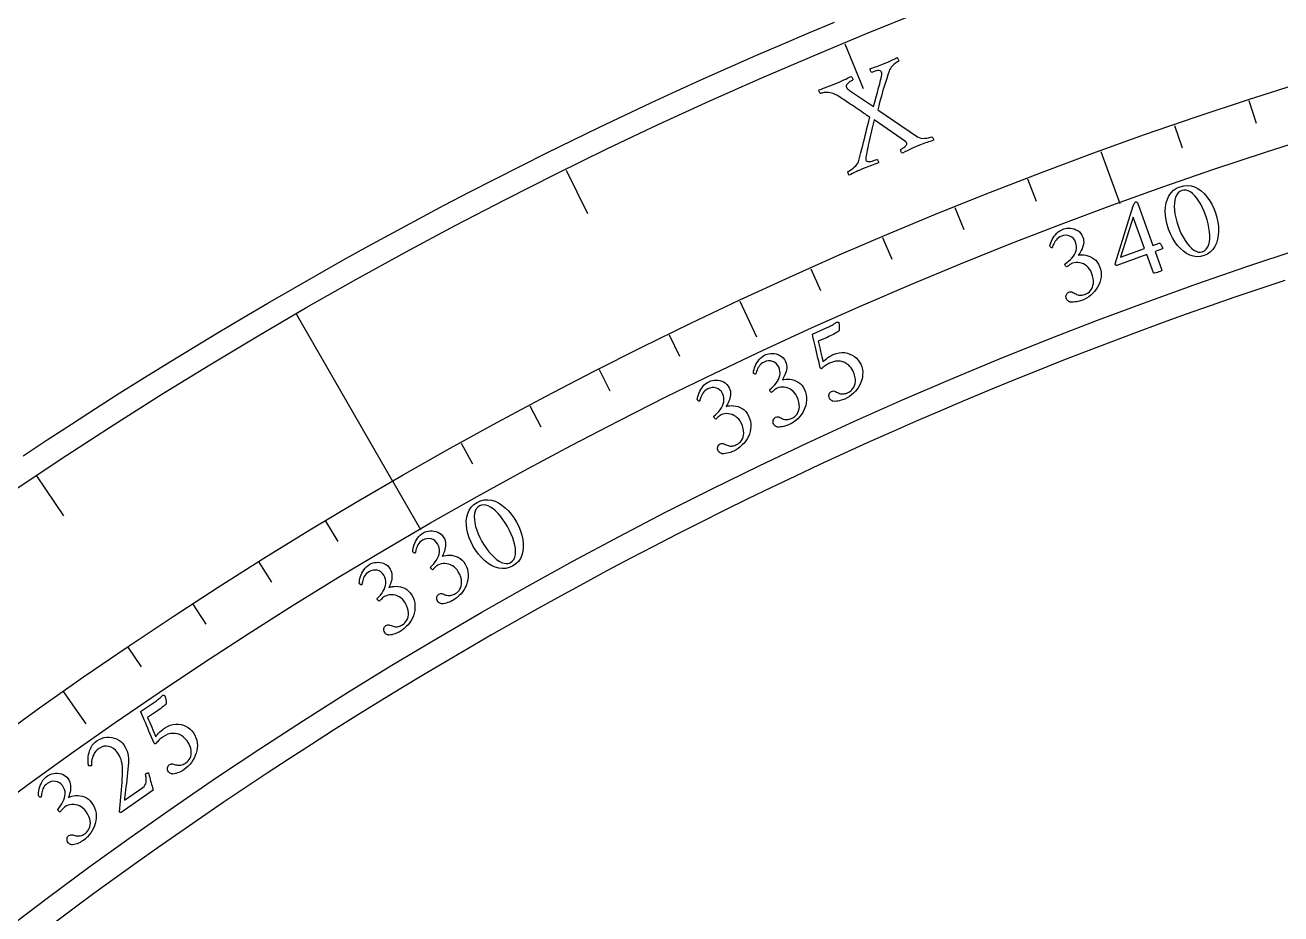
# Model space of a CAD drawing. Header units: millimetres. Extents: x -60 to 60, y -60 to 77.
# Drawn here: x -33.31 to -17.27, y 44.04 to 55.39 of the extents above; entities that cross this region are included whole.
import ezdxf

# ---------------------------------------------------------------- set-up
doc = ezdxf.new("R2010")
doc.units = ezdxf.units.MM
for name, color, linetype in [('CUT_INNER', 6, 'Continuous'), ('CUT_OUTER', 1, 'Continuous'), ('ENGRAVE', 7, 'Continuous'), ('ENGRAVE_FINE', 8, 'Continuous'), ('TEXT', 5, 'Continuous')]:
    doc.layers.add(name, color=color, linetype=linetype)

msp = doc.modelspace()

# ---------------------------------------------------------------- linework, layer by layer
at = {"layer": 'CUT_INNER'}
msp.add_lwpolyline([(-17.2211, 52.1291), (-17.5407, 52.0224), (-17.8595, 51.9138), (-18.1777, 51.8033), (-18.4953, 51.6908), (-18.8121, 51.5763), (-19.1282, 51.4599), (-19.4436, 51.3416), (-19.7582, 51.2213), (-20.0722, 51.0991), (-20.3853, 50.975), (-20.6977, 50.8489), (-21.0093, 50.721), (-21.3201, 50.5911), (-21.6302, 50.4594), (-21.9394, 50.3257), (-22.2477, 50.1901), (-22.5553, 50.0527), (-22.862, 49.9133), (-23.1678, 49.7721), (-23.4728, 49.629), (-23.7769, 49.4841), (-24.08, 49.3372), (-24.3823, 49.1885), (-24.6837, 49.038), (-24.9841, 48.8856), (-25.2836, 48.7314), (-25.5821, 48.5754), (-25.8797, 48.4175), (-26.1763, 48.2578), (-26.4719, 48.0962), (-26.7665, 47.9329), (-27.0601, 47.7678), (-27.3527, 47.6008), (-27.6443, 47.4321), (-27.9348, 47.2616), (-28.2242, 47.0893), (-28.5126, 46.9152), (-28.8, 46.7394), (-29.0862, 46.5618), (-29.3714, 46.3825), (-29.6554, 46.2014), (-29.9383, 46.0185), (-30.2201, 45.834), (-30.5008, 45.6477), (-30.7803, 45.4597), (-31.0587, 45.27), (-31.3359, 45.0785), (-31.6119, 44.8854), (-31.8867, 44.6906), (-32.1603, 44.4941), (-32.4327, 44.2959), (-32.7039, 44.0961), (-32.9738, 43.8946)], dxfattribs=at)
at = {"layer": 'CUT_OUTER'}
msp.add_lwpolyline([(-33.3342, 49.8882), (-33.0275, 50.0918), (-32.7195, 50.2935), (-32.4103, 50.4933), (-32.0999, 50.6912), (-31.7882, 50.8872), (-31.4754, 51.0813), (-31.1614, 51.2735), (-30.8462, 51.4637), (-30.5298, 51.652), (-30.2123, 51.8384), (-29.8937, 52.0228), (-29.5739, 52.2052), (-29.253, 52.3857), (-28.931, 52.5642), (-28.608, 52.7407), (-28.2838, 52.9153), (-27.9586, 53.0878), (-27.6323, 53.2584), (-27.305, 53.4269), (-26.9767, 53.5935), (-26.6473, 53.758), (-26.317, 53.9205), (-25.9856, 54.0809), (-25.6533, 54.2394), (-25.32, 54.3957), (-24.9858, 54.5501), (-24.6506, 54.7024), (-24.3145, 54.8526), (-23.9775, 55.0007), (-23.6395, 55.1468), (-23.3007, 55.2908), (-22.9742, 55.4273)], dxfattribs=at)
at = {"layer": 'ENGRAVE'}
for points in [[(-19.5723, 53.7745), (-19.3305, 53.1102)], [(-24.1846, 51.864), (-23.9712, 51.4064)], [(-28.6128, 49.5588), (-29.847, 51.6965)], [(-28.6128, 49.5588), (-28.2594, 48.9467)], [(-32.8233, 46.8765), (-32.5337, 46.4629)]]:
    msp.add_lwpolyline(points, dxfattribs=at)
for radius in [59.694, 57.2256, 57.2256, 56.5187, 55.206]:
    msp.add_circle((0, 0), radius, dxfattribs=at)
at = {"layer": 'ENGRAVE_FINE'}
for points in [[(-22.8439, 55.1501), (-22.6078, 54.5799)], [(-17.6837, 54.4248), (-17.5901, 54.1367)], [(-18.6308, 54.1079), (-18.5322, 53.8214)], [(-26.402, 53.5379), (-26.129, 52.9845)], [(-20.5078, 53.4247), (-20.3993, 53.1419)], [(-21.4371, 53.0587), (-21.3236, 52.7778)], [(-22.3598, 52.6764), (-22.2415, 52.3976)], [(-23.2757, 52.2782), (-23.1525, 52.0014)], [(-25.0861, 51.434), (-24.9533, 51.1617)], [(-25.9799, 50.9884), (-25.8423, 50.7185)], [(-26.8658, 50.5272), (-26.7236, 50.2597)], [(-27.7435, 50.0506), (-27.5967, 49.7857)], [(-33.1642, 49.6337), (-32.8214, 49.1206)], [(-29.4734, 49.0519), (-29.3173, 48.7922)], [(-30.3249, 48.5301), (-30.1644, 48.2732)], [(-31.1673, 47.9934), (-31.0023, 47.7394)], [(-32.0001, 47.4422), (-31.8307, 47.191)]]:
    msp.add_lwpolyline(points, dxfattribs=at)
at = {"layer": 'TEXT'}
for points in [[(-22.9643, 54.6404), (-22.9351, 54.6529), (-22.9072, 54.6651), (-22.8808, 54.6771), (-22.8556, 54.6888), (-22.8313, 54.7004), (-22.8071, 54.7117), (-22.7831, 54.7229), (-22.7593, 54.7338), (-22.7561, 54.7303), (-22.7527, 54.725), (-22.749, 54.7179), (-22.745, 54.709), (-22.7418, 54.7002), (-22.7405, 54.6935), (-22.7411, 54.689), (-22.7435, 54.6865), (-22.7499, 54.6835), (-22.7576, 54.6794), (-22.7665, 54.6742), (-22.7767, 54.6679), (-22.7871, 54.6607), (-22.7967, 54.6528), (-22.8056, 54.6443), (-22.8137, 54.6351), (-22.8199, 54.6255), (-22.8231, 54.6156), (-22.8232, 54.6053), (-22.8203, 54.5948), (-22.8149, 54.5856), (-22.8065, 54.576), (-22.7951, 54.566), (-22.7805, 54.5556), (-22.4748, 54.3478), (-22.4586, 54.4104), (-22.4425, 54.4712), (-22.4266, 54.5302), (-22.4109, 54.5875), (-22.3966, 54.6405), (-22.3848, 54.687), (-22.3756, 54.7269), (-22.3691, 54.7601), (-22.3685, 54.7651), (-22.3685, 54.77), (-22.369, 54.7746), (-22.37, 54.7789), (-22.3711, 54.7828), (-22.372, 54.7858), (-22.3727, 54.7879), (-22.3732, 54.7892), (-22.3769, 54.7946), (-22.3832, 54.7995), (-22.3922, 54.8037), (-22.4039, 54.8073), (-22.4196, 54.8085), (-22.4405, 54.8053), (-22.4667, 54.7978), (-22.4982, 54.7859), (-22.5013, 54.7869), (-22.5046, 54.7903), (-22.5084, 54.796), (-22.5125, 54.8041), (-22.5163, 54.8128), (-22.519, 54.8204), (-22.5206, 54.8269), (-22.5212, 54.8322), (-22.497, 54.8403), (-22.4743, 54.8479), (-22.4529, 54.855), (-22.4329, 54.8617), (-22.4133, 54.8684), (-22.3928, 54.8759), (-22.3715, 54.8841), (-22.3494, 54.8929), (-22.319, 54.9055), (-22.2913, 54.9175), (-22.2663, 54.9288), (-22.2439, 54.9395), (-22.2237, 54.9495), (-22.2054, 54.9585), (-22.1888, 54.9665), (-22.1741, 54.9735), (-22.171, 54.9702), (-22.1677, 54.9655), (-22.1642, 54.9595), (-22.1606, 54.9521), (-22.1576, 54.9443), (-22.1562, 54.9371), (-22.1564, 54.9305), (-22.1581, 54.9244), (-22.1626, 54.9223), (-22.1692, 54.9187), (-22.178, 54.9137), (-22.189, 54.9071), (-22.2012, 54.8991), (-22.2135, 54.8896), (-22.2259, 54.8786), (-22.2384, 54.866), (-22.2503, 54.8521), (-22.2607, 54.8366), (-22.2697, 54.8197), (-22.2772, 54.8014), (-22.2924, 54.7535), (-22.3067, 54.7088), (-22.3199, 54.6675), (-22.3321, 54.6293), (-22.3437, 54.5928), (-22.3548, 54.5563), (-22.3654, 54.5196), (-22.3757, 54.4828), (-22.3861, 54.4443), (-22.3973, 54.4024), (-22.4092, 54.357), (-22.4218, 54.3082), (-21.912, 53.964), (-21.8924, 53.9533), (-21.8708, 53.9462), (-21.8472, 53.9429), (-21.8214, 53.9432), (-21.7955, 53.9461), (-21.7714, 53.9505), (-21.7491, 53.9563), (-21.7285, 53.9635), (-21.7248, 53.9603), (-21.7212, 53.9554), (-21.7178, 53.9488), (-21.7145, 53.9404), (-21.7117, 53.9321), (-21.7097, 53.9256), (-21.7086, 53.9209), (-21.7083, 53.918), (-21.7319, 53.9103), (-21.7538, 53.9032), (-21.774, 53.8967), (-21.7925, 53.8907), (-21.8111, 53.8844), (-21.8314, 53.8771), (-21.8534, 53.8688), (-21.8771, 53.8593), (-21.9095, 53.846), (-21.9396, 53.8331), (-21.9675, 53.8209), (-21.993, 53.8092), (-22.0185, 53.7973), (-22.0461, 53.7843), (-22.0758, 53.7704), (-22.1076, 53.7555), (-22.1121, 53.7584), (-22.1165, 53.7633), (-22.1208, 53.7702), (-22.1249, 53.7791), (-22.128, 53.7879), (-22.1294, 53.7946), (-22.1288, 53.7991), (-22.1265, 53.8015), (-22.1209, 53.8042), (-22.1141, 53.808), (-22.106, 53.8132), (-22.0966, 53.8196), (-22.0869, 53.8268), (-22.0778, 53.8347), (-22.0692, 53.8432), (-22.0613, 53.8523), (-22.055, 53.8614), (-22.0514, 53.87), (-22.0504, 53.8782), (-22.0521, 53.8858), (-22.053, 53.8875), (-22.0543, 53.8895), (-22.056, 53.8916), (-22.0582, 53.8938), (-22.0606, 53.896), (-22.063, 53.8979), (-22.0653, 53.8994), (-22.0677, 53.9005), (-22.4681, 54.1775), (-22.4764, 54.1454), (-22.4849, 54.1117), (-22.4935, 54.0763), (-22.5022, 54.0393), (-22.5109, 54.0016), (-22.5194, 53.9645), (-22.5278, 53.9277), (-22.5359, 53.8914), (-22.5435, 53.8564), (-22.5503, 53.8237), (-22.5564, 53.7932), (-22.5617, 53.765), (-22.5663, 53.74), (-22.5699, 53.7192), (-22.5726, 53.7026), (-22.5745, 53.6902), (-22.5747, 53.688), (-22.5748, 53.6853), (-22.5751, 53.6821), (-22.5753, 53.6784), (-22.5753, 53.6744), (-22.5748, 53.6704), (-22.5738, 53.6663), (-22.5724, 53.6622), (-22.5676, 53.6558), (-22.5595, 53.651), (-22.548, 53.6481), (-22.5333, 53.6469), (-22.5147, 53.6483), (-22.4919, 53.6534), (-22.4648, 53.662), (-22.4335, 53.6742), (-22.4297, 53.6711), (-22.4257, 53.6664), (-22.4217, 53.66), (-22.4175, 53.652), (-22.414, 53.644), (-22.4118, 53.6376), (-22.4108, 53.6328), (-22.4111, 53.6297), (-22.4339, 53.622), (-22.4568, 53.6142), (-22.4799, 53.6061), (-22.5031, 53.5979), (-22.5263, 53.5894), (-22.5491, 53.5807), (-22.5716, 53.5718), (-22.5937, 53.5626), (-22.6235, 53.5499), (-22.6508, 53.5378), (-22.6758, 53.5263), (-22.6984, 53.5154), (-22.7201, 53.5048), (-22.742, 53.4938), (-22.7644, 53.4825), (-22.7871, 53.471), (-22.7903, 53.4751), (-22.7933, 53.4806), (-22.7961, 53.4876), (-22.7987, 53.496), (-22.8008, 53.5042), (-22.8023, 53.5106), (-22.8031, 53.5153), (-22.8033, 53.5182), (-22.7985, 53.5206), (-22.7907, 53.5252), (-22.7798, 53.532), (-22.7659, 53.5408), (-22.7504, 53.5515), (-22.7348, 53.5637), (-22.7191, 53.5774), (-22.7033, 53.5925), (-22.6888, 53.6087), (-22.6771, 53.6255), (-22.6682, 53.643), (-22.6621, 53.661), (-22.6489, 53.7119), (-22.6363, 53.7606), (-22.6245, 53.807), (-22.6133, 53.8512), (-22.6026, 53.8943), (-22.592, 53.9375), (-22.5815, 53.9807), (-22.5711, 54.024), (-22.5604, 54.0682), (-22.5491, 54.1143), (-22.5373, 54.1621), (-22.5248, 54.2117), (-22.541, 54.2233), (-22.5593, 54.2361), (-22.5797, 54.2501), (-22.6021, 54.2652), (-22.6258, 54.2811), (-22.6499, 54.2975), (-22.6745, 54.3142), (-22.6995, 54.3314), (-22.7243, 54.3485), (-22.7484, 54.3649), (-22.7718, 54.3806), (-22.7943, 54.3957), (-22.8156, 54.4098), (-22.8348, 54.4226), (-22.852, 54.434), (-22.8672, 54.4442), (-22.8796, 54.4524), (-22.8885, 54.4583), (-22.8938, 54.4619), (-22.8956, 54.4631), (-22.9171, 54.4777), (-22.9375, 54.4903), (-22.9565, 54.5007), (-22.9743, 54.509), (-22.992, 54.5156), (-23.0105, 54.5212), (-23.0299, 54.5257), (-23.0502, 54.529), (-23.0639, 54.5304), (-23.0779, 54.5305), (-23.0923, 54.5295), (-23.107, 54.5271), (-23.121, 54.5242), (-23.1331, 54.5212), (-23.1433, 54.5181), (-23.1517, 54.5149), (-23.1551, 54.5149), (-23.1588, 54.5177), (-23.1626, 54.5233), (-23.1667, 54.5318), (-23.1701, 54.5409), (-23.172, 54.5488), (-23.1723, 54.5554), (-23.1712, 54.5607), (-23.142, 54.5721), (-23.115, 54.5824), (-23.0901, 54.5916), (-23.0674, 54.5999), (-23.0447, 54.6082), (-23.0199, 54.6177), (-22.9931, 54.6285), (-22.9643, 54.6404)], [(-18.5609, 53.3255), (-18.5127, 53.338), (-18.4656, 53.3417), (-18.4198, 53.3365), (-18.3752, 53.3224), (-18.3325, 53.3007), (-18.2921, 53.2725), (-18.254, 53.238), (-18.2184, 53.197), (-18.1857, 53.1509), (-18.1566, 53.101), (-18.131, 53.0472), (-18.1089, 52.9896), (-18.0911, 52.9304), (-18.0786, 52.8722), (-18.0712, 52.8148), (-18.069, 52.7583), (-18.0721, 52.704), (-18.0808, 52.6533), (-18.0951, 52.6061), (-18.1149, 52.5625), (-18.1406, 52.5238), (-18.1725, 52.4915), (-18.2105, 52.4655), (-18.2547, 52.4459), (-18.3004, 52.4342), (-18.3456, 52.4312), (-18.3903, 52.4369), (-18.4346, 52.4512), (-18.4776, 52.473), (-18.5184, 52.501), (-18.5571, 52.5352), (-18.5936, 52.5757), (-18.6273, 52.6213), (-18.6573, 52.6708), (-18.6838, 52.7242), (-18.7066, 52.7815), (-18.725, 52.8404), (-18.7382, 52.8985), (-18.7461, 52.9559), (-18.7488, 53.0124), (-18.746, 53.0667), (-18.7373, 53.1175), (-18.7228, 53.1648), (-18.7024, 53.2085), (-18.676, 53.2473), (-18.6437, 53.2797), (-18.6053, 53.3058), (-18.5609, 53.3255)], [(-18.5363, 53.2776), (-18.5631, 53.2646), (-18.5856, 53.2457), (-18.6037, 53.221), (-18.6176, 53.1904), (-18.6272, 53.1551), (-18.6329, 53.1162), (-18.6346, 53.0737), (-18.6324, 53.0275), (-18.6264, 52.9788), (-18.6166, 52.9287), (-18.6032, 52.8771), (-18.5861, 52.8241), (-18.5664, 52.7726), (-18.5447, 52.7242), (-18.521, 52.6791), (-18.4952, 52.6371), (-18.4683, 52.5992), (-18.4409, 52.5665), (-18.413, 52.539), (-18.3848, 52.5165), (-18.3568, 52.5003), (-18.3296, 52.4911), (-18.3033, 52.4891), (-18.2778, 52.4943), (-18.2497, 52.5079), (-18.2265, 52.5274), (-18.2083, 52.5528), (-18.195, 52.5842), (-18.1863, 52.6203), (-18.1816, 52.6601), (-18.181, 52.7036), (-18.1845, 52.7507), (-18.1916, 52.8002), (-18.2019, 52.8508), (-18.2154, 52.9024), (-18.2322, 52.9551), (-18.2516, 53.0072), (-18.2729, 53.0556), (-18.2959, 53.1004), (-18.3208, 53.1415), (-18.3468, 53.1782), (-18.3736, 53.2098), (-18.4009, 53.2363), (-18.4288, 53.2577), (-18.4567, 53.273), (-18.484, 53.2815), (-18.5105, 53.283), (-18.5363, 53.2776)], [(-19.13, 53.1287), (-19.1246, 53.13), (-19.1196, 53.1301), (-19.115, 53.1288), (-19.1108, 53.1261), (-19.1071, 53.1227), (-19.1041, 53.1191), (-19.1017, 53.1153), (-19.0998, 53.1112), (-18.9069, 52.5748), (-18.826, 52.6038), (-18.8222, 52.604), (-18.8179, 52.602), (-18.813, 52.5979), (-18.8075, 52.5916), (-18.8019, 52.5837), (-18.7968, 52.5749), (-18.7922, 52.5652), (-18.7879, 52.5545), (-18.7857, 52.5473), (-18.7843, 52.5409), (-18.7838, 52.5354), (-18.7841, 52.5307), (-18.8789, 52.4968), (-18.7932, 52.2585), (-18.7937, 52.2581), (-18.7951, 52.2568), (-18.7976, 52.2547), (-18.801, 52.2518), (-18.8069, 52.2479), (-18.8168, 52.2431), (-18.8308, 52.2373), (-18.8489, 52.2306), (-18.8704, 52.2236), (-18.8863, 52.2202), (-18.8966, 52.2204), (-18.9014, 52.2242), (-18.9861, 52.4581), (-19.3683, 52.3182), (-19.3724, 52.3193), (-19.3762, 52.321), (-19.3798, 52.3232), (-19.3831, 52.3261), (-19.3859, 52.3293), (-19.3883, 52.3323), (-19.3901, 52.3352), (-19.3914, 52.338), (-19.1583, 53.0791), (-19.1561, 53.085), (-19.1533, 53.0917), (-19.1501, 53.0994), (-19.1464, 53.1078), (-19.1424, 53.1158), (-19.1383, 53.1219), (-19.1342, 53.1262), (-19.13, 53.1287)], [(-19.1584, 52.9342), (-19.3192, 52.4247), (-19.0143, 52.5361)], [(-20.0464, 52.7865), (-20.028, 52.7921), (-20.0078, 52.7955), (-19.9857, 52.7967), (-19.9618, 52.7957), (-19.9373, 52.7921), (-19.9134, 52.7856), (-19.8901, 52.7763), (-19.8675, 52.764), (-19.8466, 52.7485), (-19.8287, 52.7295), (-19.8138, 52.707), (-19.8019, 52.6811), (-19.7954, 52.6595), (-19.7918, 52.6378), (-19.7913, 52.6159), (-19.7939, 52.5939), (-19.7987, 52.5723), (-19.8049, 52.5514), (-19.8127, 52.5314), (-19.822, 52.5121), (-19.8318, 52.4942), (-19.8414, 52.4779), (-19.8508, 52.4633), (-19.8599, 52.4503), (-19.8385, 52.4538), (-19.8154, 52.4549), (-19.7907, 52.4536), (-19.7643, 52.45), (-19.7375, 52.4437), (-19.7113, 52.4342), (-19.6859, 52.4215), (-19.6612, 52.4057), (-19.6383, 52.3864), (-19.6184, 52.3631), (-19.6015, 52.3358), (-19.5876, 52.3045), (-19.5768, 52.2699), (-19.5703, 52.2356), (-19.5681, 52.2016), (-19.5703, 52.1678), (-19.5763, 52.1348), (-19.5854, 52.1029), (-19.5977, 52.0721), (-19.6132, 52.0426), (-19.6314, 52.0145), (-19.6519, 51.9882), (-19.6748, 51.9636), (-19.7, 51.9409), (-19.7271, 51.9202), (-19.7554, 51.902), (-19.7851, 51.8862), (-19.8161, 51.8729), (-19.8301, 51.8681), (-19.8462, 51.8636), (-19.8643, 51.8594), (-19.8843, 51.8555), (-19.9051, 51.8526), (-19.9254, 51.8511), (-19.9452, 51.851), (-19.9645, 51.8525), (-19.9686, 51.8541), (-19.974, 51.8568), (-19.9806, 51.8606), (-19.9884, 51.8655), (-19.9962, 51.8713), (-20.0027, 51.8778), (-20.0079, 51.8851), (-20.0117, 51.893), (-20.016, 51.9072), (-20.0175, 51.9209), (-20.0164, 51.934), (-20.0126, 51.9466), (-20.0067, 51.9579), (-19.9993, 51.9672), (-19.9905, 51.9745), (-19.9802, 51.9797), (-19.9666, 51.9834), (-19.9535, 51.9838), (-19.9408, 51.981), (-19.9286, 51.975), (-19.9166, 51.9676), (-19.9048, 51.9609), (-19.8931, 51.9548), (-19.8816, 51.9493), (-19.868, 51.9443), (-19.8541, 51.941), (-19.8398, 51.9396), (-19.8251, 51.94), (-19.8105, 51.9418), (-19.7962, 51.9445), (-19.7825, 51.9481), (-19.7692, 51.9526), (-19.7517, 51.9607), (-19.7351, 51.9713), (-19.7193, 51.9845), (-19.7044, 52.0002), (-19.6913, 52.0185), (-19.6808, 52.0396), (-19.6731, 52.0634), (-19.6681, 52.0899), (-19.6667, 52.1192), (-19.6699, 52.1511), (-19.6776, 52.1858), (-19.69, 52.2233), (-19.7017, 52.2496), (-19.7159, 52.2731), (-19.7326, 52.2937), (-19.7518, 52.3115), (-19.7728, 52.3265), (-19.7947, 52.3386), (-19.8177, 52.3479), (-19.8417, 52.3543), (-19.866, 52.3576), (-19.8896, 52.3575), (-19.9127, 52.3541), (-19.9352, 52.3473), (-19.9462, 52.3426), (-19.957, 52.337), (-19.9675, 52.3305), (-19.9777, 52.3231), (-19.9873, 52.3158), (-19.9958, 52.3095), (-20.0031, 52.3042), (-20.0094, 52.2999), (-20.0153, 52.3043), (-20.0203, 52.3096), (-20.0245, 52.3159), (-20.0278, 52.323), (-20.0293, 52.3276), (-20.0303, 52.3316), (-20.0306, 52.335), (-20.0303, 52.3379), (-20.0062, 52.3551), (-19.9835, 52.3736), (-19.962, 52.3934), (-19.9417, 52.4145), (-19.9236, 52.4367), (-19.9086, 52.4598), (-19.8965, 52.4838), (-19.8875, 52.5087), (-19.8823, 52.5346), (-19.8818, 52.5614), (-19.8858, 52.5891), (-19.8945, 52.6177), (-19.9066, 52.6427), (-19.9226, 52.6636), (-19.9425, 52.6806), (-19.9663, 52.6934), (-19.9924, 52.7015), (-20.0195, 52.7041), (-20.0475, 52.7012), (-20.0764, 52.6928), (-20.0969, 52.6835), (-20.115, 52.6723), (-20.1308, 52.6591), (-20.1442, 52.6439), (-20.1556, 52.628), (-20.1652, 52.6125), (-20.1731, 52.5975), (-20.1793, 52.5829), (-20.1842, 52.5698), (-20.1884, 52.5594), (-20.1919, 52.5514), (-20.1947, 52.546), (-20.1977, 52.5456), (-20.2012, 52.5463), (-20.2052, 52.5483), (-20.2096, 52.5514), (-20.2139, 52.5553), (-20.2175, 52.5595), (-20.2204, 52.5639), (-20.2226, 52.5686), (-20.2175, 52.5887), (-20.2107, 52.6091), (-20.2024, 52.6298), (-20.1925, 52.6508), (-20.1809, 52.6716), (-20.1675, 52.6917), (-20.1523, 52.711), (-20.1354, 52.7297), (-20.1164, 52.747), (-20.0953, 52.7622), (-20.0719, 52.7754), (-20.0464, 52.7865)], [(-22.9922, 51.1807), (-22.9534, 51.1955), (-22.9155, 51.2046), (-22.8786, 51.2079), (-22.8427, 51.2055), (-22.8085, 51.1983), (-22.7763, 51.1874), (-22.7463, 51.1729), (-22.7184, 51.1546), (-22.6934, 51.1335), (-22.672, 51.1103), (-22.654, 51.085), (-22.6397, 51.0576), (-22.6268, 51.0237), (-22.6184, 50.9899), (-22.6142, 50.956), (-22.6144, 50.9222), (-22.6184, 50.8888), (-22.6256, 50.8564), (-22.6361, 50.825), (-22.6498, 50.7946), (-22.6663, 50.7655), (-22.6853, 50.738), (-22.7067, 50.7122), (-22.7305, 50.688), (-22.7563, 50.6658), (-22.7835, 50.6459), (-22.8122, 50.6284), (-22.8423, 50.6133), (-22.8561, 50.6077), (-22.8719, 50.6022), (-22.8896, 50.597), (-22.9094, 50.5919), (-22.93, 50.5877), (-22.9502, 50.585), (-22.9699, 50.5838), (-22.9893, 50.5841), (-22.9935, 50.5855), (-22.999, 50.5878), (-23.0058, 50.5912), (-23.0139, 50.5957), (-23.0221, 50.6011), (-23.0289, 50.6072), (-23.0345, 50.6141), (-23.0388, 50.6218), (-23.0439, 50.6358), (-23.0462, 50.6493), (-23.0459, 50.6625), (-23.0428, 50.6753), (-23.0376, 50.6869), (-23.0308, 50.6966), (-23.0224, 50.7044), (-23.0125, 50.7102), (-22.9991, 50.7147), (-22.9861, 50.7159), (-22.9732, 50.7138), (-22.9606, 50.7085), (-22.9482, 50.7019), (-22.9361, 50.6959), (-22.924, 50.6905), (-22.9122, 50.6857), (-22.8984, 50.6814), (-22.8843, 50.679), (-22.8699, 50.6785), (-22.8553, 50.6797), (-22.8408, 50.6824), (-22.8267, 50.6859), (-22.8132, 50.6903), (-22.8002, 50.6956), (-22.7832, 50.7047), (-22.7672, 50.7163), (-22.7523, 50.7304), (-22.7383, 50.7469), (-22.7263, 50.766), (-22.7172, 50.7876), (-22.7108, 50.8118), (-22.7074, 50.8386), (-22.7077, 50.8679), (-22.7128, 50.8997), (-22.7226, 50.9338), (-22.7371, 50.9705), (-22.7479, 50.9911), (-22.7614, 51.0109), (-22.7778, 51.03), (-22.797, 51.0483), (-22.8188, 51.0647), (-22.843, 51.0781), (-22.8696, 51.0883), (-22.8985, 51.0954), (-22.9298, 51.098), (-22.9631, 51.095), (-22.9986, 51.0862), (-23.0361, 51.0717), (-23.0477, 51.066), (-23.0608, 51.0587), (-23.0755, 51.0498), (-23.0916, 51.0393), (-23.1072, 51.0284), (-23.1201, 51.0184), (-23.1304, 51.0094), (-23.138, 51.0012), (-23.1402, 51.0007), (-23.1426, 51.0009), (-23.1453, 51.002), (-23.1482, 51.0039), (-23.1511, 51.0063), (-23.1536, 51.009), (-23.1557, 51.0119), (-23.1574, 51.0152), (-23.1668, 51.0556), (-23.1761, 51.0961), (-23.1855, 51.1365), (-23.1948, 51.177), (-23.204, 51.2168), (-23.2129, 51.2552), (-23.2214, 51.2922), (-23.2296, 51.3279), (-23.2373, 51.3612), (-23.2445, 51.3912), (-23.2511, 51.4179), (-23.2571, 51.4414), (-23.0604, 51.5298), (-23.0467, 51.5362), (-23.033, 51.5429), (-23.0193, 51.55), (-23.0056, 51.5576), (-22.9924, 51.5651), (-22.9805, 51.5722), (-22.9698, 51.5789), (-22.9604, 51.585), (-22.9527, 51.5902), (-22.9472, 51.594), (-22.9438, 51.5962), (-22.9427, 51.5969), (-22.9386, 51.5965), (-22.9348, 51.596), (-22.9313, 51.5957), (-22.9281, 51.5953), (-22.9253, 51.5948), (-22.923, 51.5936), (-22.9211, 51.5918), (-22.9197, 51.5894), (-22.9187, 51.5864), (-22.9177, 51.5815), (-22.9165, 51.5748), (-22.9152, 51.5663), (-22.914, 51.5564), (-22.9131, 51.5459), (-22.9125, 51.5348), (-22.9123, 51.523), (-22.9126, 51.5111), (-22.9136, 51.4997), (-22.9154, 51.4888), (-22.9178, 51.4784), (-22.9316, 51.4706), (-22.9467, 51.4623), (-22.9631, 51.4533), (-22.9809, 51.4437), (-23.0004, 51.4336), (-23.0217, 51.4231), (-23.0448, 51.4121), (-23.0698, 51.4007), (-23.1815, 51.3504), (-23.1742, 51.3179), (-23.1666, 51.2851), (-23.1588, 51.2521), (-23.1508, 51.2189), (-23.1429, 51.1859), (-23.1354, 51.1537), (-23.1284, 51.1222), (-23.1218, 51.0915), (-23.1095, 51.1032), (-23.0949, 51.1156), (-23.078, 51.1284), (-23.0588, 51.1418), (-23.0394, 51.1545), (-23.0218, 51.1652), (-23.0061, 51.1739), (-22.9922, 51.1807)], [(-23.8509, 51.1802), (-23.8329, 51.1871), (-23.8129, 51.192), (-23.791, 51.1948), (-23.7671, 51.1955), (-23.7424, 51.1937), (-23.7181, 51.189), (-23.6942, 51.1814), (-23.6707, 51.1708), (-23.6488, 51.1569), (-23.6296, 51.1393), (-23.6131, 51.1179), (-23.5993, 51.0929), (-23.5912, 51.0719), (-23.5861, 51.0505), (-23.584, 51.0287), (-23.5849, 51.0066), (-23.5881, 50.9846), (-23.5928, 50.9634), (-23.5991, 50.9428), (-23.6069, 50.923), (-23.6155, 50.9043), (-23.6239, 50.8874), (-23.6321, 50.8721), (-23.6402, 50.8585), (-23.6191, 50.8635), (-23.5962, 50.8663), (-23.5715, 50.8669), (-23.5449, 50.8652), (-23.5177, 50.8608), (-23.4909, 50.8533), (-23.4646, 50.8425), (-23.4388, 50.8286), (-23.4146, 50.811), (-23.393, 50.7892), (-23.3742, 50.7632), (-23.358, 50.733), (-23.3447, 50.6993), (-23.3357, 50.6656), (-23.3311, 50.6318), (-23.3308, 50.598), (-23.3343, 50.5645), (-23.3411, 50.5321), (-23.3511, 50.5005), (-23.3644, 50.4699), (-23.3805, 50.4406), (-23.3991, 50.4128), (-23.4201, 50.3867), (-23.4436, 50.3621), (-23.469, 50.3395), (-23.496, 50.3193), (-23.5244, 50.3014), (-23.5543, 50.2859), (-23.568, 50.28), (-23.5837, 50.2744), (-23.6014, 50.2689), (-23.6212, 50.2635), (-23.6417, 50.2591), (-23.6618, 50.2561), (-23.6815, 50.2546), (-23.7009, 50.2547), (-23.7051, 50.2559), (-23.7107, 50.2582), (-23.7176, 50.2615), (-23.7257, 50.2659), (-23.7339, 50.2711), (-23.7408, 50.2771), (-23.7465, 50.284), (-23.7509, 50.2916), (-23.7562, 50.3055), (-23.7588, 50.319), (-23.7586, 50.3322), (-23.7557, 50.345), (-23.7507, 50.3567), (-23.744, 50.3665), (-23.7357, 50.3744), (-23.7259, 50.3804), (-23.7126, 50.385), (-23.6995, 50.3864), (-23.6867, 50.3846), (-23.674, 50.3794), (-23.6615, 50.373), (-23.6492, 50.3671), (-23.6372, 50.3619), (-23.6253, 50.3573), (-23.6114, 50.3532), (-23.5973, 50.351), (-23.5829, 50.3506), (-23.5683, 50.3521), (-23.5538, 50.355), (-23.5398, 50.3587), (-23.5263, 50.3633), (-23.5134, 50.3688), (-23.4965, 50.3781), (-23.4807, 50.3899), (-23.466, 50.4042), (-23.4523, 50.421), (-23.4405, 50.4402), (-23.4317, 50.462), (-23.4257, 50.4863), (-23.4226, 50.5131), (-23.4234, 50.5424), (-23.4289, 50.574), (-23.4392, 50.6081), (-23.4542, 50.6445), (-23.4678, 50.6699), (-23.4837, 50.6923), (-23.5018, 50.7116), (-23.5223, 50.728), (-23.5443, 50.7414), (-23.5671, 50.7519), (-23.5907, 50.7594), (-23.6151, 50.7641), (-23.6395, 50.7656), (-23.6631, 50.7638), (-23.6859, 50.7587), (-23.7079, 50.7502), (-23.7185, 50.7448), (-23.7288, 50.7384), (-23.7388, 50.7312), (-23.7485, 50.7231), (-23.7575, 50.7151), (-23.7655, 50.7082), (-23.7724, 50.7023), (-23.7784, 50.6976), (-23.7845, 50.7016), (-23.7899, 50.7065), (-23.7945, 50.7124), (-23.7984, 50.7193), (-23.8003, 50.7237), (-23.8015, 50.7277), (-23.8021, 50.7311), (-23.802, 50.734), (-23.7793, 50.7529), (-23.7579, 50.773), (-23.7379, 50.7943), (-23.7193, 50.8168), (-23.7028, 50.8403), (-23.6895, 50.8644), (-23.6793, 50.8892), (-23.6721, 50.9148), (-23.6688, 50.9409), (-23.6702, 50.9677), (-23.6762, 50.995), (-23.687, 51.0229), (-23.7009, 51.047), (-23.7184, 51.0667), (-23.7395, 51.0821), (-23.7641, 51.0932), (-23.7908, 51.0994), (-23.818, 51.1), (-23.8457, 51.095), (-23.8739, 51.0845), (-23.8937, 51.0738), (-23.9109, 51.0613), (-23.9257, 51.0469), (-23.938, 51.0308), (-23.9481, 51.0141), (-23.9566, 50.9979), (-23.9634, 50.9824), (-23.9685, 50.9674), (-23.9724, 50.954), (-23.9759, 50.9433), (-23.9788, 50.9351), (-23.9812, 50.9295), (-23.9841, 50.9288), (-23.9877, 50.9293), (-23.9918, 50.931), (-23.9964, 50.9338), (-24.001, 50.9374), (-24.0049, 50.9413), (-24.0081, 50.9455), (-24.0106, 50.95), (-24.007, 50.9704), (-24.0017, 50.9912), (-23.995, 51.0125), (-23.9866, 51.0341), (-23.9766, 51.0557), (-23.9647, 51.0767), (-23.9509, 51.0972), (-23.9354, 51.117), (-23.9178, 51.1357), (-23.8978, 51.1524), (-23.8755, 51.1673), (-23.8509, 51.1802)], [(-24.5708, 50.8385), (-24.5529, 50.8457), (-24.533, 50.8508), (-24.5112, 50.8539), (-24.4873, 50.855), (-24.4626, 50.8536), (-24.4382, 50.8492), (-24.4142, 50.8419), (-24.3905, 50.8316), (-24.3684, 50.818), (-24.349, 50.8007), (-24.3322, 50.7796), (-24.318, 50.7547), (-24.3096, 50.7338), (-24.3042, 50.7125), (-24.3018, 50.6908), (-24.3024, 50.6686), (-24.3053, 50.6466), (-24.3097, 50.6253), (-24.3157, 50.6047), (-24.3233, 50.5847), (-24.3315, 50.566), (-24.3397, 50.5489), (-24.3477, 50.5335), (-24.3556, 50.5198), (-24.3346, 50.5251), (-24.3118, 50.5282), (-24.287, 50.5291), (-24.2604, 50.5278), (-24.2331, 50.5239), (-24.2062, 50.5167), (-24.1798, 50.5063), (-24.1538, 50.4927), (-24.1294, 50.4755), (-24.1075, 50.454), (-24.0883, 50.4282), (-24.0717, 50.3983), (-24.0579, 50.3648), (-24.0484, 50.3312), (-24.0433, 50.2975), (-24.0426, 50.2636), (-24.0456, 50.2302), (-24.0519, 50.1976), (-24.0615, 50.1659), (-24.0743, 50.1351), (-24.09, 50.1056), (-24.1082, 50.0776), (-24.1289, 50.0511), (-24.152, 50.0262), (-24.1772, 50.0033), (-24.2038, 49.9827), (-24.232, 49.9644), (-24.2617, 49.9485), (-24.2753, 49.9424), (-24.2909, 49.9365), (-24.3085, 49.9308), (-24.3282, 49.9252), (-24.3486, 49.9204), (-24.3687, 49.9171), (-24.3884, 49.9154), (-24.4078, 49.9152), (-24.412, 49.9164), (-24.4176, 49.9186), (-24.4245, 49.9218), (-24.4328, 49.926), (-24.441, 49.9311), (-24.448, 49.9371), (-24.4538, 49.9438), (-24.4583, 49.9514), (-24.4638, 49.9652), (-24.4666, 49.9787), (-24.4666, 49.9919), (-24.4639, 50.0047), (-24.459, 50.0165), (-24.4525, 50.0264), (-24.4443, 50.0344), (-24.4345, 50.0405), (-24.4213, 50.0454), (-24.4083, 50.0469), (-24.3954, 50.0452), (-24.3826, 50.0403), (-24.3701, 50.034), (-24.3577, 50.0283), (-24.3456, 50.0233), (-24.3336, 50.0189), (-24.3197, 50.015), (-24.3055, 50.013), (-24.2912, 50.0128), (-24.2765, 50.0145), (-24.2621, 50.0175), (-24.2482, 50.0215), (-24.2348, 50.0263), (-24.2219, 50.0319), (-24.2052, 50.0415), (-24.1896, 50.0535), (-24.175, 50.068), (-24.1615, 50.085), (-24.15, 50.1044), (-24.1415, 50.1262), (-24.1359, 50.1506), (-24.1332, 50.1775), (-24.1343, 50.2068), (-24.1403, 50.2383), (-24.1511, 50.2722), (-24.1666, 50.3085), (-24.1805, 50.3336), (-24.1967, 50.3558), (-24.2152, 50.3749), (-24.2359, 50.391), (-24.2581, 50.4041), (-24.281, 50.4142), (-24.3047, 50.4215), (-24.3292, 50.4257), (-24.3536, 50.4269), (-24.3772, 50.4247), (-24.3999, 50.4193), (-24.4217, 50.4106), (-24.4323, 50.405), (-24.4425, 50.3985), (-24.4524, 50.3911), (-24.462, 50.3829), (-24.4709, 50.3747), (-24.4788, 50.3677), (-24.4856, 50.3618), (-24.4915, 50.357), (-24.4977, 50.3609), (-24.5032, 50.3657), (-24.5079, 50.3716), (-24.5118, 50.3784), (-24.5138, 50.3828), (-24.515, 50.3867), (-24.5157, 50.3901), (-24.5156, 50.393), (-24.4932, 50.4123), (-24.4721, 50.4327), (-24.4524, 50.4543), (-24.4341, 50.477), (-24.418, 50.5007), (-24.405, 50.525), (-24.3951, 50.55), (-24.3883, 50.5756), (-24.3854, 50.6018), (-24.3871, 50.6285), (-24.3936, 50.6558), (-24.4047, 50.6835), (-24.419, 50.7074), (-24.4368, 50.7269), (-24.4581, 50.742), (-24.4828, 50.7527), (-24.5096, 50.7585), (-24.5368, 50.7587), (-24.5644, 50.7534), (-24.5925, 50.7425), (-24.6121, 50.7315), (-24.6292, 50.7187), (-24.6437, 50.7042), (-24.6558, 50.6879), (-24.6657, 50.671), (-24.6739, 50.6548), (-24.6805, 50.6391), (-24.6854, 50.6241), (-24.6892, 50.6106), (-24.6924, 50.5998), (-24.6952, 50.5916), (-24.6975, 50.586), (-24.7005, 50.5853), (-24.7041, 50.5857), (-24.7082, 50.5873), (-24.7128, 50.5901), (-24.7175, 50.5936), (-24.7214, 50.5974), (-24.7247, 50.6016), (-24.7273, 50.6061), (-24.7239, 50.6265), (-24.719, 50.6474), (-24.7125, 50.6687), (-24.7045, 50.6905), (-24.6947, 50.7123), (-24.6831, 50.7334), (-24.6697, 50.7541), (-24.6544, 50.7741), (-24.6371, 50.793), (-24.6173, 50.81), (-24.5952, 50.8252), (-24.5708, 50.8385)], [(-27.5388, 49.2923), (-27.4935, 49.313), (-27.4478, 49.3248), (-27.4018, 49.3276), (-27.3554, 49.3215), (-27.3095, 49.3075), (-27.2648, 49.2868), (-27.2214, 49.2594), (-27.1792, 49.2252), (-27.139, 49.1855), (-27.1017, 49.1414), (-27.0671, 49.0929), (-27.0353, 49.0399), (-27.0076, 48.9848), (-26.9851, 48.9296), (-26.9678, 48.8744), (-26.9558, 48.8192), (-26.9495, 48.7651), (-26.9493, 48.7137), (-26.9551, 48.6647), (-26.9671, 48.6183), (-26.9857, 48.5758), (-27.0115, 48.5384), (-27.0444, 48.5062), (-27.0845, 48.4792), (-27.1275, 48.4598), (-27.1715, 48.449), (-27.2165, 48.4468), (-27.2626, 48.4532), (-27.3087, 48.4672), (-27.3538, 48.4877), (-27.3978, 48.5147), (-27.4408, 48.5482), (-27.4819, 48.5872), (-27.52, 48.6308), (-27.5554, 48.6788), (-27.5878, 48.7313), (-27.6162, 48.7861), (-27.6393, 48.841), (-27.657, 48.8961), (-27.6695, 48.9513), (-27.6761, 49.0053), (-27.6764, 49.0569), (-27.6703, 49.1059), (-27.6578, 49.1525), (-27.6386, 49.1953), (-27.6123, 49.2328), (-27.5791, 49.2652), (-27.5388, 49.2923)], [(-27.5062, 49.2494), (-27.5304, 49.2319), (-27.5492, 49.2094), (-27.5628, 49.1819), (-27.5711, 49.1494), (-27.5745, 49.113), (-27.5734, 49.0737), (-27.5677, 49.0315), (-27.5575, 48.9864), (-27.5431, 48.9395), (-27.5248, 48.8918), (-27.5026, 48.8434), (-27.4766, 48.7941), (-27.4482, 48.7468), (-27.4184, 48.703), (-27.3872, 48.6626), (-27.3546, 48.6257), (-27.3214, 48.5931), (-27.2888, 48.5657), (-27.2566, 48.5434), (-27.2249, 48.5262), (-27.1945, 48.515), (-27.1661, 48.5108), (-27.1399, 48.5134), (-27.1157, 48.5229), (-27.0903, 48.5412), (-27.0709, 48.5644), (-27.0573, 48.5926), (-27.0497, 48.6258), (-27.0474, 48.6629), (-27.0497, 48.7029), (-27.0567, 48.7458), (-27.0683, 48.7916), (-27.0839, 48.8391), (-27.1029, 48.8871), (-27.1251, 48.9356), (-27.1507, 48.9846), (-27.1789, 49.0325), (-27.2083, 49.0765), (-27.2387, 49.1166), (-27.2704, 49.1528), (-27.3024, 49.1844), (-27.3342, 49.2109), (-27.3657, 49.2322), (-27.397, 49.2484), (-27.4271, 49.2587), (-27.4554, 49.2623), (-27.4818, 49.2592), (-27.5062, 49.2494)], [(-28.2207, 48.9067), (-28.2035, 48.9152), (-28.184, 48.9217), (-28.1624, 48.9264), (-28.1387, 48.9292), (-28.1139, 48.9296), (-28.0893, 48.9271), (-28.0648, 48.9216), (-28.0405, 48.913), (-28.0174, 48.9011), (-27.9967, 48.8852), (-27.9785, 48.8654), (-27.9626, 48.8417), (-27.9526, 48.8214), (-27.9457, 48.8006), (-27.9417, 48.7791), (-27.9407, 48.7569), (-27.9419, 48.7348), (-27.9448, 48.7132), (-27.9493, 48.6922), (-27.9553, 48.6717), (-27.9622, 48.6524), (-27.9691, 48.6348), (-27.976, 48.6188), (-27.9829, 48.6046), (-27.9623, 48.6114), (-27.9397, 48.6162), (-27.9151, 48.6189), (-27.8885, 48.6196), (-27.861, 48.6176), (-27.8337, 48.6124), (-27.8065, 48.604), (-27.7796, 48.5924), (-27.754, 48.5769), (-27.7306, 48.5571), (-27.7095, 48.5328), (-27.6908, 48.5041), (-27.6746, 48.4718), (-27.6627, 48.4389), (-27.6552, 48.4057), (-27.6519, 48.372), (-27.6525, 48.3384), (-27.6564, 48.3055), (-27.6637, 48.2732), (-27.6742, 48.2415), (-27.6877, 48.2109), (-27.7038, 48.1816), (-27.7225, 48.1537), (-27.7437, 48.1272), (-27.7671, 48.1025), (-27.7922, 48.08), (-27.819, 48.0597), (-27.8474, 48.0416), (-27.8605, 48.0346), (-27.8757, 48.0276), (-27.8928, 48.0206), (-27.912, 48.0136), (-27.9321, 48.0073), (-27.9519, 48.0026), (-27.9714, 47.9994), (-27.9907, 47.9978), (-27.995, 47.9986), (-28.0008, 48.0004), (-28.0079, 48.0031), (-28.0164, 48.0067), (-28.025, 48.0113), (-28.0324, 48.0167), (-28.0387, 48.023), (-28.0437, 48.0302), (-28.0502, 48.0436), (-28.0539, 48.0568), (-28.0549, 48.07), (-28.0532, 48.083), (-28.0492, 48.0951), (-28.0434, 48.1054), (-28.0358, 48.114), (-28.0265, 48.1208), (-28.0137, 48.1266), (-28.0008, 48.1291), (-27.9878, 48.1284), (-27.9748, 48.1244), (-27.9618, 48.119), (-27.949, 48.1143), (-27.9365, 48.1101), (-27.9243, 48.1066), (-27.9101, 48.1038), (-27.8959, 48.1028), (-27.8815, 48.1037), (-27.8671, 48.1064), (-27.8529, 48.1105), (-27.8393, 48.1154), (-27.8263, 48.1212), (-27.8138, 48.1278), (-27.7979, 48.1386), (-27.7832, 48.1517), (-27.7697, 48.1672), (-27.7575, 48.1851), (-27.7475, 48.2053), (-27.7405, 48.2277), (-27.7367, 48.2525), (-27.736, 48.2795), (-27.7393, 48.3086), (-27.7475, 48.3396), (-27.7607, 48.3727), (-27.7789, 48.4076), (-27.7946, 48.4317), (-27.8124, 48.4526), (-27.8322, 48.4703), (-27.854, 48.4849), (-27.8771, 48.4963), (-27.9007, 48.5048), (-27.9249, 48.5102), (-27.9496, 48.5127), (-27.9741, 48.5121), (-27.9974, 48.5082), (-28.0197, 48.5011), (-28.0408, 48.4908), (-28.0509, 48.4845), (-28.0606, 48.4772), (-28.07, 48.4692), (-28.0789, 48.4602), (-28.0872, 48.4515), (-28.0945, 48.4439), (-28.101, 48.4375), (-28.1065, 48.4323), (-28.113, 48.4357), (-28.1188, 48.4401), (-28.1239, 48.4456), (-28.1283, 48.4521), (-28.1306, 48.4564), (-28.1321, 48.4602), (-28.133, 48.4635), (-28.1332, 48.4664), (-28.1122, 48.4873), (-28.0926, 48.5092), (-28.0746, 48.5321), (-28.058, 48.5562), (-28.0437, 48.581), (-28.0325, 48.6062), (-28.0244, 48.6318), (-28.0195, 48.6578), (-28.0185, 48.6842), (-28.0222, 48.7107), (-28.0307, 48.7374), (-28.0438, 48.7643), (-28.0598, 48.787), (-28.0789, 48.8052), (-28.1013, 48.8187), (-28.1268, 48.8276), (-28.1539, 48.8314), (-28.181, 48.8296), (-28.2082, 48.8223), (-28.2354, 48.8094), (-28.2541, 48.797), (-28.2702, 48.783), (-28.2837, 48.7674), (-28.2945, 48.7503), (-28.3032, 48.7327), (-28.3102, 48.7159), (-28.3156, 48.6998), (-28.3193, 48.6845), (-28.3221, 48.6708), (-28.3246, 48.6598), (-28.3268, 48.6514), (-28.3287, 48.6456), (-28.3316, 48.6447), (-28.3352, 48.6449), (-28.3394, 48.6461), (-28.3442, 48.6486), (-28.3491, 48.6517), (-28.3533, 48.6553), (-28.3569, 48.6592), (-28.3598, 48.6635), (-28.358, 48.6841), (-28.3546, 48.7053), (-28.3497, 48.727), (-28.3432, 48.7494), (-28.3351, 48.7718), (-28.3251, 48.7937), (-28.3132, 48.8153), (-28.2995, 48.8364), (-28.2835, 48.8565), (-28.2651, 48.8749), (-28.2442, 48.8917), (-28.2207, 48.9067)], [(-28.9082, 48.5036), (-28.891, 48.5122), (-28.8716, 48.5191), (-28.8501, 48.5241), (-28.8264, 48.5272), (-28.8016, 48.528), (-28.777, 48.5258), (-28.7524, 48.5206), (-28.728, 48.5124), (-28.7048, 48.5008), (-28.6839, 48.4852), (-28.6653, 48.4657), (-28.6491, 48.4422), (-28.6389, 48.4221), (-28.6316, 48.4013), (-28.6273, 48.3799), (-28.626, 48.3577), (-28.6269, 48.3356), (-28.6295, 48.3139), (-28.6337, 48.2929), (-28.6395, 48.2723), (-28.6461, 48.2529), (-28.6527, 48.2352), (-28.6593, 48.2192), (-28.666, 48.2049), (-28.6456, 48.212), (-28.6231, 48.217), (-28.5985, 48.2201), (-28.5719, 48.2211), (-28.5444, 48.2195), (-28.517, 48.2147), (-28.4897, 48.2067), (-28.4626, 48.1955), (-28.4368, 48.1804), (-28.4131, 48.1609), (-28.3917, 48.1369), (-28.3726, 48.1085), (-28.3559, 48.0764), (-28.3436, 48.0437), (-28.3356, 48.0106), (-28.3319, 47.9769), (-28.332, 47.9433), (-28.3354, 47.9103), (-28.3422, 47.8779), (-28.3523, 47.8461), (-28.3654, 47.8153), (-28.381, 47.7858), (-28.3993, 47.7577), (-28.4202, 47.7309), (-28.4432, 47.7059), (-28.468, 47.683), (-28.4945, 47.6623), (-28.5227, 47.6438), (-28.5357, 47.6366), (-28.5507, 47.6294), (-28.5678, 47.6221), (-28.5869, 47.6148), (-28.6068, 47.6083), (-28.6266, 47.6033), (-28.646, 47.5999), (-28.6653, 47.5979), (-28.6696, 47.5988), (-28.6754, 47.6005), (-28.6826, 47.6031), (-28.6911, 47.6066), (-28.6998, 47.611), (-28.7073, 47.6163), (-28.7136, 47.6225), (-28.7188, 47.6296), (-28.7255, 47.6429), (-28.7294, 47.6561), (-28.7306, 47.6692), (-28.729, 47.6823), (-28.7252, 47.6944), (-28.7195, 47.7048), (-28.7121, 47.7135), (-28.7029, 47.7205), (-28.6901, 47.7265), (-28.6773, 47.7292), (-28.6643, 47.7286), (-28.6511, 47.7248), (-28.6381, 47.7196), (-28.6253, 47.715), (-28.6127, 47.7111), (-28.6005, 47.7077), (-28.5862, 47.7051), (-28.572, 47.7043), (-28.5576, 47.7054), (-28.5432, 47.7083), (-28.5291, 47.7126), (-28.5156, 47.7178), (-28.5026, 47.7237), (-28.4903, 47.7305), (-28.4745, 47.7415), (-28.46, 47.7548), (-28.4467, 47.7705), (-28.4348, 47.7886), (-28.425, 47.8089), (-28.4184, 47.8314), (-28.415, 47.8562), (-28.4146, 47.8832), (-28.4183, 47.9123), (-28.427, 47.9432), (-28.4407, 47.976), (-28.4593, 48.0108), (-28.4754, 48.0346), (-28.4935, 48.0553), (-28.5135, 48.0727), (-28.5355, 48.0869), (-28.5588, 48.098), (-28.5825, 48.1062), (-28.6068, 48.1113), (-28.6315, 48.1134), (-28.656, 48.1124), (-28.6792, 48.1083), (-28.7014, 48.1009), (-28.7224, 48.0903), (-28.7324, 48.0838), (-28.742, 48.0764), (-28.7512, 48.0682), (-28.76, 48.0591), (-28.7682, 48.0503), (-28.7754, 48.0426), (-28.7818, 48.0361), (-28.7872, 48.0308), (-28.7937, 48.0341), (-28.7996, 48.0385), (-28.8048, 48.0439), (-28.8093, 48.0503), (-28.8116, 48.0546), (-28.8133, 48.0583), (-28.8142, 48.0617), (-28.8144, 48.0646), (-28.7937, 48.0857), (-28.7745, 48.1079), (-28.7567, 48.1311), (-28.7405, 48.1554), (-28.7265, 48.1803), (-28.7157, 48.2057), (-28.708, 48.2314), (-28.7034, 48.2576), (-28.7028, 48.2839), (-28.7069, 48.3104), (-28.7157, 48.337), (-28.7292, 48.3637), (-28.7455, 48.3862), (-28.7649, 48.404), (-28.7874, 48.4172), (-28.8131, 48.4258), (-28.8402, 48.4292), (-28.8673, 48.4271), (-28.8944, 48.4193), (-28.9214, 48.406), (-28.94, 48.3933), (-28.9559, 48.3791), (-28.9691, 48.3634), (-28.9797, 48.3461), (-28.9881, 48.3284), (-28.9949, 48.3115), (-29.0001, 48.2954), (-29.0036, 48.28), (-29.0062, 48.2662), (-29.0086, 48.2552), (-29.0106, 48.2468), (-29.0124, 48.241), (-29.0153, 48.24), (-29.0189, 48.2401), (-29.0231, 48.2413), (-29.028, 48.2437), (-29.0329, 48.2468), (-29.0372, 48.2503), (-29.0408, 48.2541), (-29.0438, 48.2584), (-29.0422, 48.279), (-29.0391, 48.3003), (-29.0345, 48.3221), (-29.0284, 48.3445), (-29.0206, 48.367), (-29.0109, 48.3891), (-28.9993, 48.4108), (-28.9859, 48.4322), (-28.9702, 48.4525), (-28.952, 48.4711), (-28.9314, 48.4882), (-28.9082, 48.5036)], [(-31.5304, 46.4106), (-31.4947, 46.4319), (-31.4589, 46.4474), (-31.4232, 46.4571), (-31.3874, 46.4609), (-31.3524, 46.4598), (-31.3189, 46.4547), (-31.2868, 46.4456), (-31.2562, 46.4325), (-31.2279, 46.416), (-31.2027, 46.3968), (-31.1807, 46.375), (-31.1618, 46.3506), (-31.1433, 46.3195), (-31.129, 46.2876), (-31.1191, 46.255), (-31.1134, 46.2216), (-31.1115, 46.1881), (-31.113, 46.1549), (-31.1178, 46.1222), (-31.1261, 46.0898), (-31.1373, 46.0583), (-31.1512, 46.0279), (-31.1678, 45.9988), (-31.187, 45.9708), (-31.2086, 45.9444), (-31.2319, 45.9202), (-31.2571, 45.898), (-31.2842, 45.8779), (-31.2968, 45.8699), (-31.3114, 45.8618), (-31.328, 45.8535), (-31.3466, 45.8451), (-31.3661, 45.8374), (-31.3855, 45.8313), (-31.4048, 45.8267), (-31.4238, 45.8236), (-31.4283, 45.8242), (-31.4341, 45.8256), (-31.4414, 45.8277), (-31.4502, 45.8307), (-31.4591, 45.8346), (-31.4669, 45.8394), (-31.4736, 45.8453), (-31.4792, 45.8521), (-31.4866, 45.865), (-31.4913, 45.8779), (-31.4932, 45.8909), (-31.4924, 45.904), (-31.4893, 45.9164), (-31.4843, 45.9271), (-31.4774, 45.9362), (-31.4686, 45.9437), (-31.4562, 45.9504), (-31.4436, 45.9539), (-31.4306, 45.9541), (-31.4172, 45.9511), (-31.4039, 45.9467), (-31.3908, 45.9429), (-31.3781, 45.9396), (-31.3656, 45.937), (-31.3513, 45.9352), (-31.337, 45.9353), (-31.3227, 45.9372), (-31.3085, 45.941), (-31.2947, 45.9461), (-31.2815, 45.952), (-31.2689, 45.9587), (-31.257, 45.9662), (-31.2419, 45.9781), (-31.2282, 45.9923), (-31.2159, 46.0088), (-31.205, 46.0275), (-31.1965, 46.0484), (-31.1912, 46.0713), (-31.1892, 46.0962), (-31.1905, 46.1232), (-31.1959, 46.152), (-31.2064, 46.1823), (-31.2219, 46.2143), (-31.2426, 46.2479), (-31.2568, 46.2663), (-31.2736, 46.2835), (-31.293, 46.2994), (-31.3151, 46.3141), (-31.3394, 46.3265), (-31.3656, 46.3354), (-31.3935, 46.3409), (-31.4233, 46.3428), (-31.4545, 46.34), (-31.4868, 46.3312), (-31.5202, 46.3164), (-31.5547, 46.2956), (-31.5651, 46.288), (-31.5767, 46.2785), (-31.5896, 46.2672), (-31.6037, 46.2541), (-31.6171, 46.2407), (-31.6281, 46.2286), (-31.6367, 46.2179), (-31.6427, 46.2085), (-31.6448, 46.2076), (-31.6472, 46.2075), (-31.65, 46.2081), (-31.6533, 46.2094), (-31.6565, 46.2112), (-31.6594, 46.2135), (-31.662, 46.216), (-31.6643, 46.2189), (-31.6805, 46.2571), (-31.6968, 46.2953), (-31.713, 46.3335), (-31.7293, 46.3718), (-31.7452, 46.4094), (-31.7606, 46.4456), (-31.7754, 46.4806), (-31.7897, 46.5143), (-31.8031, 46.5458), (-31.8153, 46.5741), (-31.8265, 46.5993), (-31.8365, 46.6213), (-31.6581, 46.7426), (-31.6458, 46.7512), (-31.6334, 46.7602), (-31.6212, 46.7696), (-31.6089, 46.7795), (-31.5973, 46.7892), (-31.5868, 46.7982), (-31.5774, 46.8066), (-31.5692, 46.8143), (-31.5625, 46.8208), (-31.5577, 46.8254), (-31.5549, 46.8282), (-31.5539, 46.8291), (-31.5497, 46.8293), (-31.5459, 46.8296), (-31.5424, 46.8298), (-31.5392, 46.8301), (-31.5364, 46.83), (-31.5339, 46.8292), (-31.5317, 46.8278), (-31.5299, 46.8256), (-31.5284, 46.8229), (-31.5265, 46.8183), (-31.5242, 46.8119), (-31.5214, 46.8037), (-31.5185, 46.7942), (-31.5158, 46.784), (-31.5134, 46.7731), (-31.5111, 46.7615), (-31.5093, 46.7498), (-31.5083, 46.7384), (-31.5082, 46.7273), (-31.5088, 46.7167), (-31.521, 46.7067), (-31.5344, 46.6958), (-31.549, 46.6841), (-31.5649, 46.6716), (-31.5823, 46.6583), (-31.6014, 46.6442), (-31.6223, 46.6294), (-31.6449, 46.6138), (-31.7463, 46.5449), (-31.7333, 46.5141), (-31.7202, 46.4831), (-31.7068, 46.452), (-31.6931, 46.4207), (-31.6797, 46.3896), (-31.6667, 46.3592), (-31.6543, 46.3294), (-31.6424, 46.3002), (-31.6324, 46.314), (-31.6202, 46.3286), (-31.6058, 46.3442), (-31.5892, 46.3608), (-31.5722, 46.3766), (-31.5568, 46.3902), (-31.5428, 46.4015), (-31.5304, 46.4106)], [(-31.7344, 45.8398), (-31.7301, 45.8204), (-31.7253, 45.8), (-31.7199, 45.7784), (-31.714, 45.7558), (-31.7079, 45.733), (-31.7019, 45.7112), (-31.6962, 45.6902), (-31.6906, 45.6702), (-31.6855, 45.6522), (-31.6813, 45.6374), (-31.678, 45.6259), (-31.6756, 45.6175), (-32.0833, 45.3317), (-32.0862, 45.3318), (-32.0893, 45.3322), (-32.0928, 45.3329), (-32.0967, 45.334), (-32.1004, 45.3353), (-32.1034, 45.3368), (-32.1057, 45.3383), (-32.1073, 45.3401), (-32.1024, 45.3858), (-32.0975, 45.4322), (-32.0928, 45.4796), (-32.0881, 45.5277), (-32.0837, 45.576), (-32.0797, 45.6237), (-32.0762, 45.6708), (-32.0732, 45.7174), (-32.0707, 45.7625), (-32.0691, 45.8052), (-32.0682, 45.8456), (-32.0682, 45.8836), (-32.0696, 45.921), (-32.0732, 45.9546), (-32.0788, 45.9842), (-32.0865, 46.0098), (-32.0961, 46.0332), (-32.1073, 46.0562), (-32.1201, 46.0788), (-32.1346, 46.1009), (-32.1572, 46.1284), (-32.1829, 46.1502), (-32.2115, 46.1664), (-32.2431, 46.1768), (-32.2756, 46.1809), (-32.3071, 46.1781), (-32.3375, 46.1683), (-32.3668, 46.1516), (-32.389, 46.1341), (-32.4079, 46.1151), (-32.4234, 46.0946), (-32.4356, 46.0726), (-32.445, 46.0502), (-32.4525, 46.0285), (-32.4579, 46.0076), (-32.4614, 45.9874), (-32.4634, 45.9689), (-32.4647, 45.9533), (-32.4653, 45.9404), (-32.465, 45.9304), (-32.4691, 45.9283), (-32.4739, 45.9271), (-32.4795, 45.9268), (-32.4858, 45.9275), (-32.4919, 45.9287), (-32.4966, 45.9301), (-32.4999, 45.9316), (-32.5019, 45.9334), (-32.5037, 45.9416), (-32.5054, 45.9529), (-32.5067, 45.9672), (-32.5078, 45.9845), (-32.5081, 46.004), (-32.5069, 46.025), (-32.5044, 46.0474), (-32.5005, 46.0712), (-32.4949, 46.0957), (-32.4874, 46.1199), (-32.478, 46.1438), (-32.4667, 46.1675), (-32.4529, 46.1902), (-32.4363, 46.2112), (-32.4167, 46.2305), (-32.3943, 46.2481), (-32.3648, 46.2661), (-32.3342, 46.2795), (-32.3024, 46.2885), (-32.2694, 46.293), (-32.2363, 46.2933), (-32.2043, 46.2898), (-32.1733, 46.2826), (-32.1433, 46.2715), (-32.1153, 46.2571), (-32.0903, 46.2394), (-32.0682, 46.2186), (-32.049, 46.1946), (-32.0327, 46.1687), (-32.0192, 46.1419), (-32.0085, 46.1142), (-32.0007, 46.0858), (-31.9953, 46.0567), (-31.9922, 46.0272), (-31.9912, 45.9974), (-31.9924, 45.9671), (-31.9957, 45.9263), (-31.9994, 45.8839), (-32.0037, 45.8399), (-32.0085, 45.7943), (-32.0135, 45.7486), (-32.0185, 45.7042), (-32.0233, 45.6613), (-32.0281, 45.6197), (-32.0326, 45.5809), (-32.0365, 45.5462), (-32.0399, 45.5155), (-32.0428, 45.489), (-31.8082, 45.6533), (-31.7924, 45.6664), (-31.7802, 45.6812), (-31.7715, 45.6977), (-31.7663, 45.7159), (-31.7641, 45.7363), (-31.7643, 45.7593), (-31.767, 45.7852), (-31.7721, 45.8137), (-31.7726, 45.8181), (-31.7714, 45.8223), (-31.7684, 45.8263), (-31.7638, 45.8302), (-31.7616, 45.8316), (-31.7585, 45.833), (-31.7546, 45.8345), (-31.75, 45.8362), (-31.7452, 45.8377), (-31.741, 45.8388), (-31.7374, 45.8395), (-31.7344, 45.8398)], [(-33.0255, 45.7995), (-33.0092, 45.8096), (-32.9905, 45.8181), (-32.9695, 45.825), (-32.9461, 45.8302), (-32.9215, 45.8331), (-32.8968, 45.8331), (-32.8719, 45.83), (-32.8468, 45.824), (-32.8227, 45.8145), (-32.8005, 45.8008), (-32.7803, 45.7829), (-32.7621, 45.7609), (-32.7502, 45.7418), (-32.7411, 45.7217), (-32.735, 45.7007), (-32.7317, 45.6788), (-32.7307, 45.6566), (-32.7314, 45.6349), (-32.7337, 45.6135), (-32.7377, 45.5925), (-32.7426, 45.5726), (-32.7476, 45.5544), (-32.7529, 45.5379), (-32.7583, 45.523), (-32.7385, 45.5319), (-32.7166, 45.5389), (-32.6924, 45.5441), (-32.6659, 45.5474), (-32.6383, 45.5483), (-32.6106, 45.5459), (-32.5828, 45.5402), (-32.5548, 45.5314), (-32.5277, 45.5186), (-32.5025, 45.5012), (-32.4791, 45.4792), (-32.4575, 45.4526), (-32.4381, 45.422), (-32.423, 45.3906), (-32.4121, 45.3583), (-32.4055, 45.3251), (-32.4027, 45.2916), (-32.4032, 45.2584), (-32.4072, 45.2256), (-32.4145, 45.193), (-32.4248, 45.1612), (-32.4379, 45.1304), (-32.4536, 45.1008), (-32.4721, 45.0723), (-32.4928, 45.0453), (-32.5155, 45.0204), (-32.5401, 44.9975), (-32.5666, 44.9766), (-32.5789, 44.9683), (-32.5933, 44.9598), (-32.6096, 44.9511), (-32.628, 44.9421), (-32.6473, 44.9339), (-32.6665, 44.9272), (-32.6856, 44.9221), (-32.7046, 44.9185), (-32.709, 44.9189), (-32.7149, 44.9201), (-32.7223, 44.9221), (-32.7311, 44.9248), (-32.7401, 44.9284), (-32.7481, 44.9331), (-32.7549, 44.9387), (-32.7607, 44.9454), (-32.7685, 44.958), (-32.7736, 44.9708), (-32.7759, 44.9838), (-32.7755, 44.9969), (-32.7727, 45.0094), (-32.768, 45.0202), (-32.7613, 45.0295), (-32.7527, 45.0373), (-32.7406, 45.0443), (-32.728, 45.0482), (-32.715, 45.0487), (-32.7016, 45.0461), (-32.6882, 45.042), (-32.675, 45.0386), (-32.6622, 45.0358), (-32.6496, 45.0335), (-32.6352, 45.0321), (-32.6209, 45.0325), (-32.6067, 45.0349), (-32.5927, 45.0391), (-32.579, 45.0446), (-32.5659, 45.0509), (-32.5536, 45.0579), (-32.5419, 45.0657), (-32.5271, 45.0781), (-32.5138, 45.0926), (-32.502, 45.1094), (-32.4916, 45.1284), (-32.4837, 45.1495), (-32.4791, 45.1726), (-32.4778, 45.1976), (-32.4798, 45.2245), (-32.486, 45.2531), (-32.4974, 45.2832), (-32.5138, 45.3147), (-32.5354, 45.3477), (-32.5535, 45.3701), (-32.5733, 45.3891), (-32.5948, 45.4047), (-32.618, 45.4169), (-32.6421, 45.426), (-32.6665, 45.432), (-32.6911, 45.435), (-32.7159, 45.4349), (-32.7402, 45.4318), (-32.763, 45.4256), (-32.7844, 45.4163), (-32.8044, 45.404), (-32.8138, 45.3966), (-32.8228, 45.3884), (-32.8312, 45.3794), (-32.8392, 45.3697), (-32.8466, 45.3601), (-32.8531, 45.3518), (-32.8589, 45.3448), (-32.8638, 45.339), (-32.8706, 45.3418), (-32.8768, 45.3456), (-32.8825, 45.3505), (-32.8876, 45.3566), (-32.8902, 45.3606), (-32.8922, 45.3642), (-32.8934, 45.3675), (-32.8938, 45.3703), (-32.8751, 45.3932), (-32.8578, 45.417), (-32.8422, 45.4416), (-32.8281, 45.4672), (-32.8164, 45.4933), (-32.8078, 45.5195), (-32.8024, 45.5458), (-32.8001, 45.5723), (-32.8018, 45.5986), (-32.8082, 45.6246), (-32.8193, 45.6503), (-32.8351, 45.6757), (-32.8533, 45.6967), (-32.8742, 45.7128), (-32.8977, 45.724), (-32.924, 45.7303), (-32.9514, 45.7313), (-32.9782, 45.7268), (-33.0045, 45.7168), (-33.0302, 45.7011), (-33.0476, 45.6869), (-33.0622, 45.6714), (-33.074, 45.6545), (-33.0831, 45.6364), (-33.0899, 45.6181), (-33.0952, 45.6006), (-33.0989, 45.5841), (-33.1011, 45.5684), (-33.1025, 45.5545), (-33.1039, 45.5433), (-33.1052, 45.5347), (-33.1065, 45.5288), (-33.1093, 45.5276), (-33.1129, 45.5274), (-33.1172, 45.5282), (-33.1223, 45.5302), (-33.1274, 45.5328), (-33.132, 45.5359), (-33.1359, 45.5394), (-33.1393, 45.5434), (-33.1395, 45.5641), (-33.1383, 45.5855), (-33.1356, 45.6077), (-33.1315, 45.6305), (-33.1256, 45.6536), (-33.1179, 45.6765), (-33.1083, 45.6992), (-33.0967, 45.7216), (-33.0829, 45.7432), (-33.0664, 45.7634), (-33.0473, 45.7821), (-33.0255, 45.7995)]]:
    msp.add_lwpolyline(points, close=True, dxfattribs=at)

doc.saveas('drawing.dxf')
